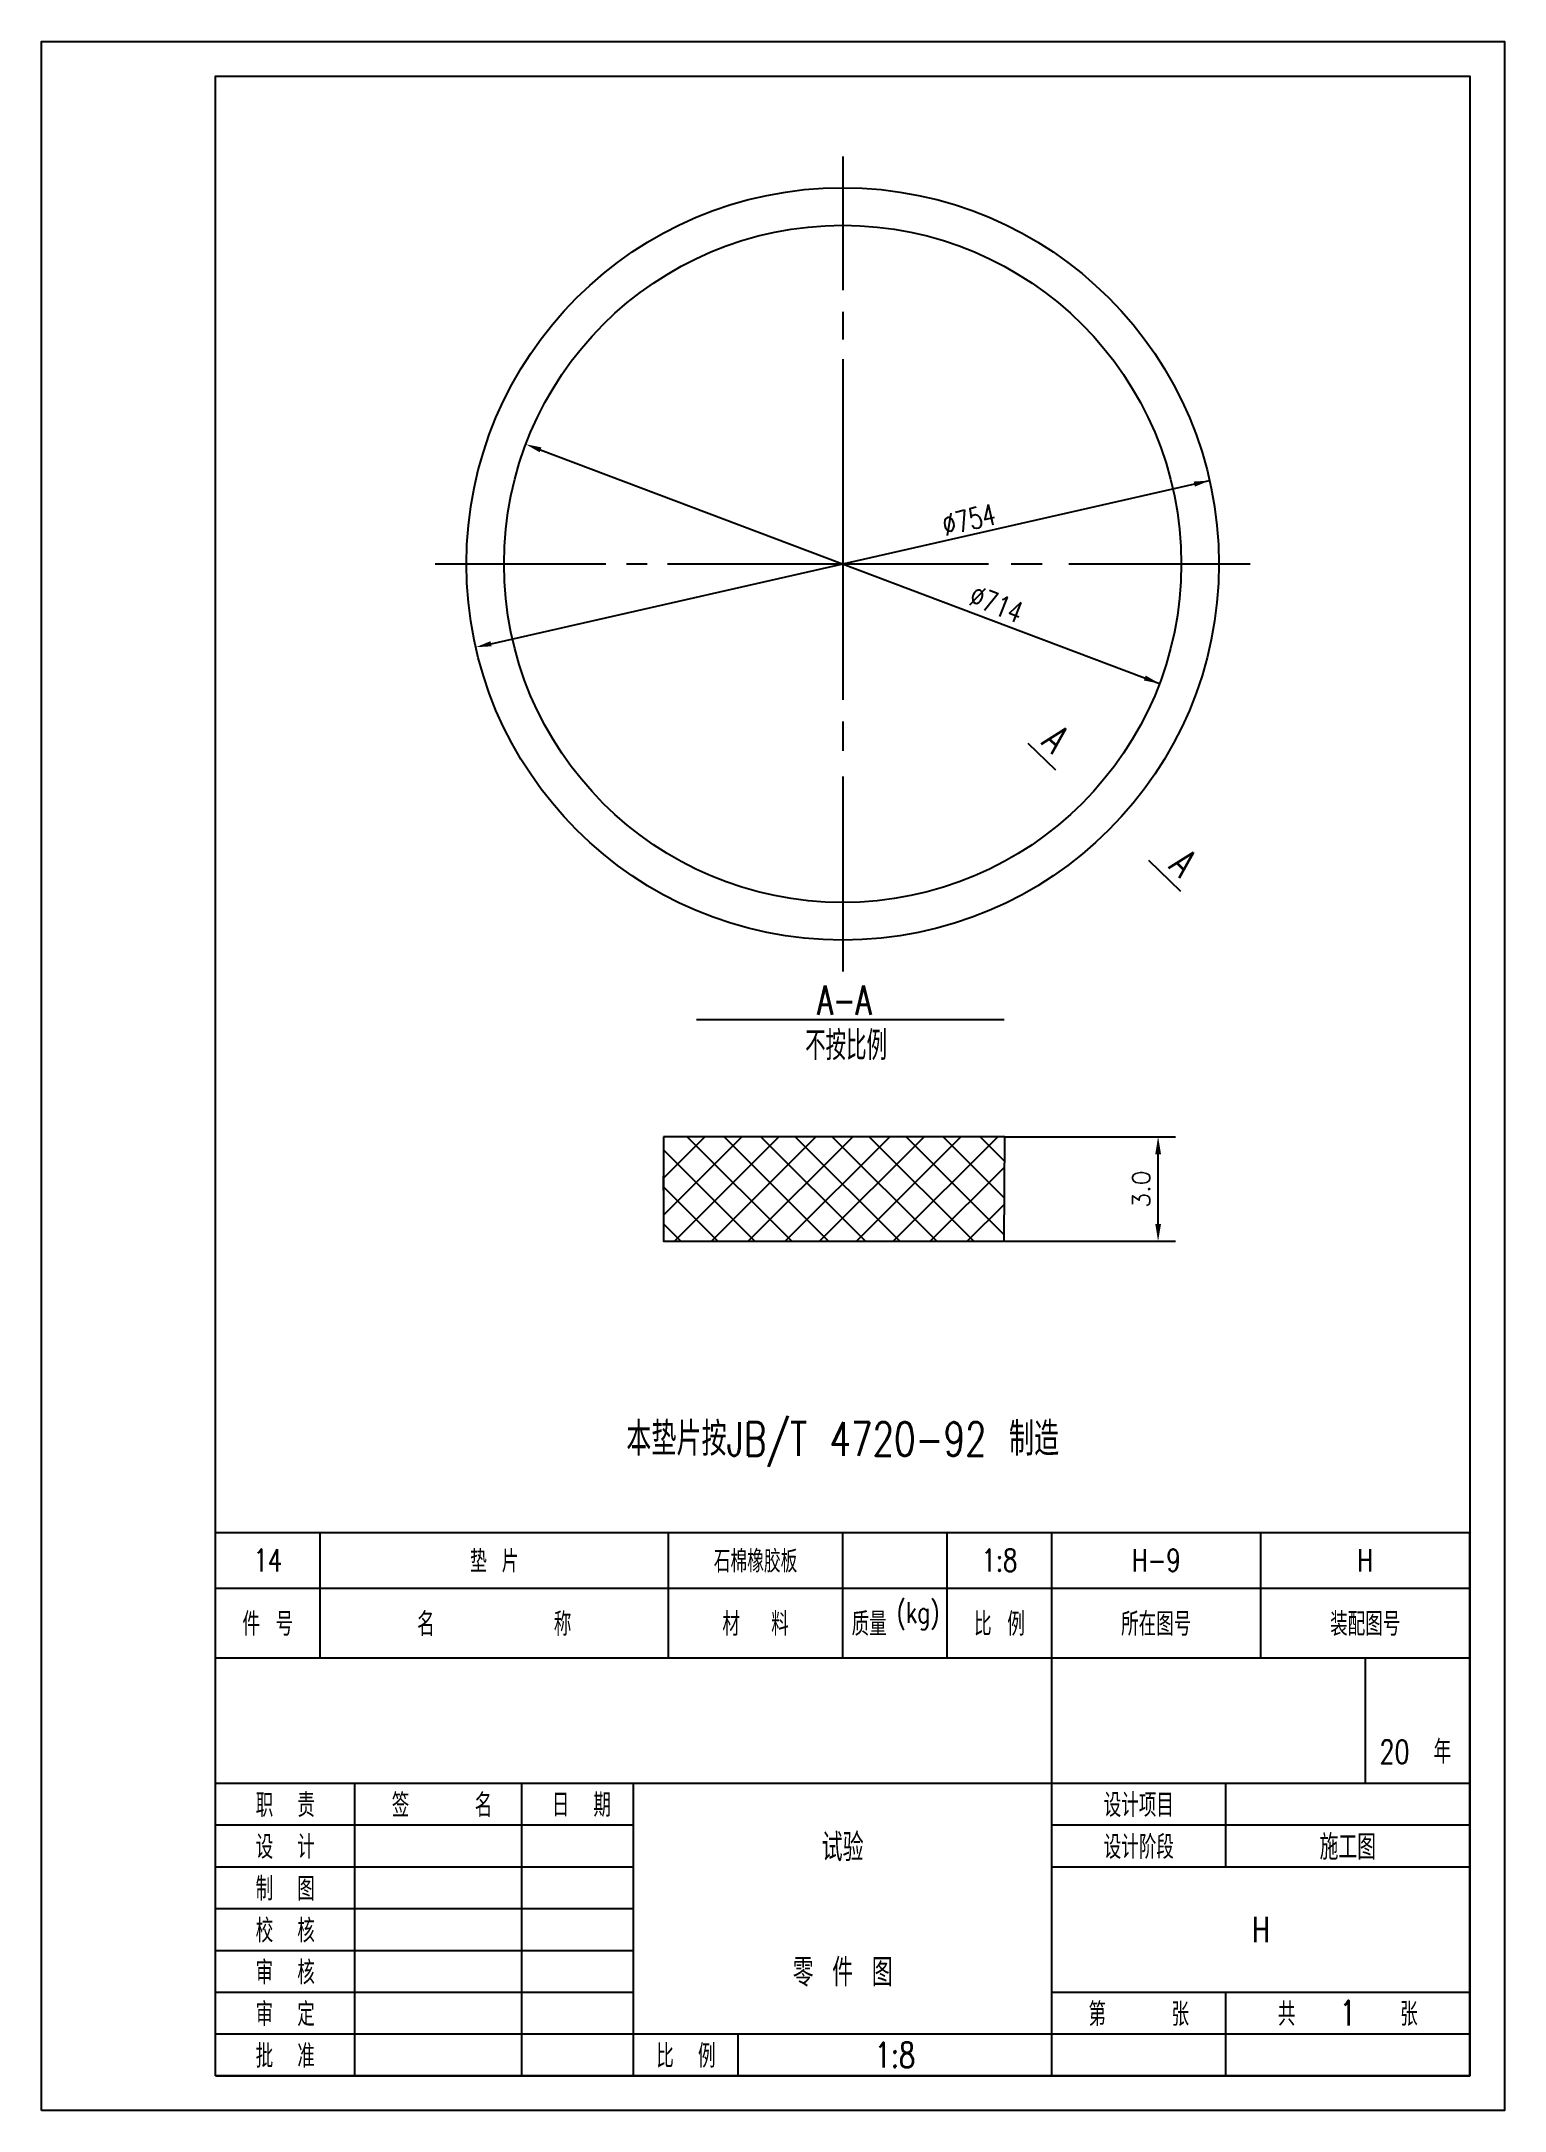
# Model space of a CAD drawing. Extents: x -200 to 1480, y -40 to 2336.
import ezdxf
from ezdxf.enums import TextEntityAlignment as Align

# ---------------------------------------------------------------- set-up
doc = ezdxf.new("R2010")
doc.units = 0
doc.header["$LTSCALE"] = 30
doc.header["$MEASUREMENT"] = 0
doc.layers.add('1', color=2, linetype='CONTINUOUS')
doc.layers.add('2', color=1, linetype='CONTINUOUS')
doc.styles.add('HZ', font='txt', dxfattribs={"width": 0.75, "bigfont": 'hztxt'})
doc.styles.get("Standard").update_dxf_attribs({"font": 'simplex', "width": 0.75, "bigfont": 'hztxt'})

# ---------------------------------------------------------------- blocks, each defined once
blk = doc.blocks.new('DP-A')
at = {"layer": '1'}
for p, q in [((0, 58.5), (0, 39.29)), ((0, 36.18), (0, 32.22)), ((0, 29.39), (0, -19.5)), ((-43.36, 16.38), (45.47, -17.17)), ((-50.47, -11.46), (52.66, 11.96)), ((-58.5, 0), (-33.98, 0)), ((-31.03, 0), (-28.07, 0)), ((-25.12, 0), (20.95, 0)), ((24.2, 0), (28.63, 0)), ((32.47, 0), (58.5, 0)), ((0, -22.61), (0, -26.85)), ((0, -30.53), (0, -58.5))]:
    blk.add_line(p, q, dxfattribs=at)
for points in [[(-43.49, 16.02), (-43.23, 16.73), (-45.47, 17.17)], [(50.55, 11.09), (50.38, 11.82), (52.66, 11.96)], [(-50.38, -11.82), (-50.55, -11.09), (-52.66, -11.96)], [(43.23, -16.73), (43.49, -16.02), (45.47, -17.17)]]:
    blk.add_solid(points, dxfattribs=at)
at = {"layer": '2'}
for p, q in [((26.56, -25.72), (30.53, -29.56)), ((43.89, -42.5), (48.5, -46.96))]:
    blk.add_line(p, q, dxfattribs=at)
for radius in [54, 48.6]:
    blk.add_circle((0, 0), radius, dxfattribs=at)
at = {"layer": '1', "width": 0.75}
for p in [(29.22, -26.57), (47.53, -44.37)]:
    blk.add_text('A', height=4.05, rotation=316.2564, dxfattribs=at).set_placement(p, align=Align.CENTER)
for tag, rotation, p in [('WD', 13.1912, (22.21, 5.77)), ('ND', 338.4427, (25.09, -8.58))]:
    blk.add_attdef(tag, text='', height=3, rotation=rotation, dxfattribs=at).set_placement(p, align=Align.RIGHT)
blk = doc.blocks.new('DPJD01')
at = {"layer": '1'}
for p, q in [((-20.97, 33.6), (23.17, 33.6)), ((23.27, 16.78), (47.77, 16.78)), ((45.27, 4.28), (45.27, 14.28)), ((-25.73, 9.06), (-25.73, 11.12)), ((23.27, 1.78), (47.77, 1.78))]:
    blk.add_line(p, q, dxfattribs=at)
at = {"layer": '1', "color": 0}
for p, q in [((-25.73, 5.51), (-14.45, 16.79)), ((-25.73, 10.82), (-19.76, 16.78)), ((-12.63, 1.78), (-25.73, 14.88)), ((-24.15, 1.78), (-9.14, 16.79)), ((-7.32, 1.78), (-22.32, 16.78)), ((-18.85, 1.78), (-3.84, 16.79)), ((-2.02, 1.78), (-17.02, 16.78)), ((-13.55, 1.78), (1.46, 16.79)), ((3.28, 1.78), (-11.73, 16.79)), ((-8.24, 1.78), (6.77, 16.79)), ((8.19, 1.78), (-6.82, 16.79)), ((-3.33, 1.78), (11.68, 16.79)), ((13.5, 1.78), (-1.51, 16.79)), ((1.97, 1.78), (16.97, 16.78)), ((18.8, 1.78), (3.79, 16.79)), ((7.27, 1.78), (22.27, 16.78)), ((23.19, 2.7), (9.09, 16.79)), ((23.22, 7.97), (14.41, 16.78)), ((23.25, 13.24), (19.71, 16.78)), ((12.58, 1.78), (23.25, 12.45)), ((-17.93, 1.78), (-25.73, 9.58)), ((17.88, 1.78), (23.22, 7.12)), ((-23.23, 1.78), (-25.73, 4.27))]:
    blk.add_line(p, q, dxfattribs=at)
at = {"layer": '1'}
for points in [[(45.69, 14.28), (44.86, 14.28), (45.27, 16.78)], [(45.69, 4.28), (44.86, 4.28), (45.27, 1.78)]]:
    blk.add_solid(points, dxfattribs=at)
at = {"layer": '2'}
blk.add_lwpolyline([(-25.73, 16.78), (-25.73, 1.78), (23.18, 1.78), (23.27, 16.78)], close=True, dxfattribs=at)
at = {"layer": '1', "width": 0.7}
blk.add_text('不按比例', height=4.2, dxfattribs=at).set_placement((0.49, 27.77), align=Align.CENTER)
blk.add_attdef('DMMC', text='', height=4.2, dxfattribs=at).set_placement((0.24, 34.3), align=Align.CENTER)
at = {"layer": '1'}
blk.add_attdef('DPH', text='', height=2.5, rotation=90, dxfattribs=at).set_placement((44.1, 9.27), align=Align.CENTER)
blk = doc.blocks.new('BT3')
at = {"layer": '1'}
for p, q in [((-165, 0), (-165, 18)), ((-115, 0), (-115, 18)), ((-90, 0), (-90, 18)), ((-75, 0), (-75, 18)), ((-60, 0), (-60, 18)), ((-30, 0), (-30, 18)), ((-180, 10), (0, 10))]:
    blk.add_line(p, q, dxfattribs=at)
at = {"layer": '2'}
for p, q in [((-180, 18), (0, 18)), ((-180, 18), (0, 18)), ((-180, 0), (-180, 18)), ((0, 0), (0, 18)), ((-180, 0), (0, 0))]:
    blk.add_line(p, q, dxfattribs=at)
at = {"layer": '1', "style": 'HZ', "width": 0.75}
for s, p in [('件 号', (-172.5, 5)), ('名       称', (-140, 5)), ('材  料', (-102.5, 5)), ('质量', (-86.2, 5)), ('比 例', (-67.5, 5)), ('所在图号', (-45, 5)), ('装配图号', (-15, 5))]:
    blk.add_text(s, height=3.36, dxfattribs=at).set_placement(p, align=Align.MIDDLE)
blk.add_text('(kg)', height=3, dxfattribs=at).set_placement((-79.2, 5), align=Align.CENTER)

msp = doc.modelspace()

# ---------------------------------------------------------------- linework, layer by layer
at = {"layer": '1'}
for p, q in [((960, 0), (960, 480)), ((1320, 480), (1320, 336)), ((0, 336), (1440, 336)), ((160, 0), (160, 336)), ((351.8, 0), (351.8, 336)), ((480, 0), (480, 336)), ((1160, 240), (1160, 336)), ((0, 288), (480, 288)), ((960, 288), (1440, 288)), ((0, 240), (480, 240)), ((960, 240), (1440, 240)), ((0, 192), (480, 192)), ((0, 144), (480, 144)), ((0, 96), (480, 96)), ((960, 96), (1440, 96)), ((1160, 0), (1160, 96)), ((0, 48), (1440, 48)), ((600, 0), (600, 48))]:
    msp.add_line(p, q, dxfattribs=at)
msp.add_lwpolyline([(-200, -40), (-200, 2336), (1480, 2336), (1480, -40)], close=True, dxfattribs=at)
at = {"layer": '2'}
for p, q in [((0, 480), (1440, 480)), ((0, 0), (0, 480)), ((1440, 0), (1440, 480)), ((0, 0), (1440, 0))]:
    msp.add_line(p, q, dxfattribs=at)
msp.add_lwpolyline([(0, 0), (0, 2296), (1440, 2296), (1440, 0)], close=True, dxfattribs=at)

# ---------------------------------------------------------------- block references
at = {"layer": '1', "xscale": 8, "yscale": 8, "zscale": 8}
for name, p, values in [('DP-A', (720, 1736), {'WD': '%%c754', 'ND': '%%c714'}), ('DPJD01', (720, 944), {'DMMC': 'A-A', 'DPH': '3.0'})]:
    msp.add_blockref(name, p, dxfattribs=at).add_auto_attribs(values)
msp.add_blockref('BT3', (1440, 480), dxfattribs=at)

# ---------------------------------------------------------------- texts
at = {"layer": '1', "style": 'HZ', "width": 0.75}
msp.add_text('本垫片按JB/T 4720-92 制造', height=38.4, dxfattribs=at).set_placement((720, 712), align=Align.CENTER)
for s, height, p in [('14', 25.6, (60, 592)), ('垫 片', 25.6, (320, 592)), ('石棉橡胶板', 25.6, (620, 592)), ('1:8', 25.6, (900, 592)), ('H-9', 25.6, (1080, 592)), ('H', 25.6, (1320, 592)), ('试验', 32, (720, 264)), ('施工图', 28.8, (1300, 264)), ('H', 28.8, (1200, 168)), ('零 件 图', 32, (720, 120)), ('1', 28.8, (1300, 72)), ('1:8', 28.8, (780, 24))]:
    msp.add_text(s, height=height, dxfattribs=at).set_placement(p, align=Align.MIDDLE)
at = {"layer": '1', "width": 0.75}
for s, p in [('20  年', (1377.5, 373.4)), ('职  责', (80, 312)), ('签     名', (260, 312)), ('日  期', (420, 312)), ('设计项目', (1060, 312)), ('设  计', (80, 264)), ('设计阶段', (1060, 264)), ('制  图', (80, 216)), ('校  核', (80, 168)), ('审  核', (80, 120)), ('审  定', (80, 72)), ('第     张', (1060, 72)), ('共        张', (1300, 72)), ('批  准', (80, 24)), ('比  例', (540, 24))]:
    msp.add_text(s, height=26.88, dxfattribs=at).set_placement(p, align=Align.MIDDLE)

doc.saveas('drawing.dxf')
